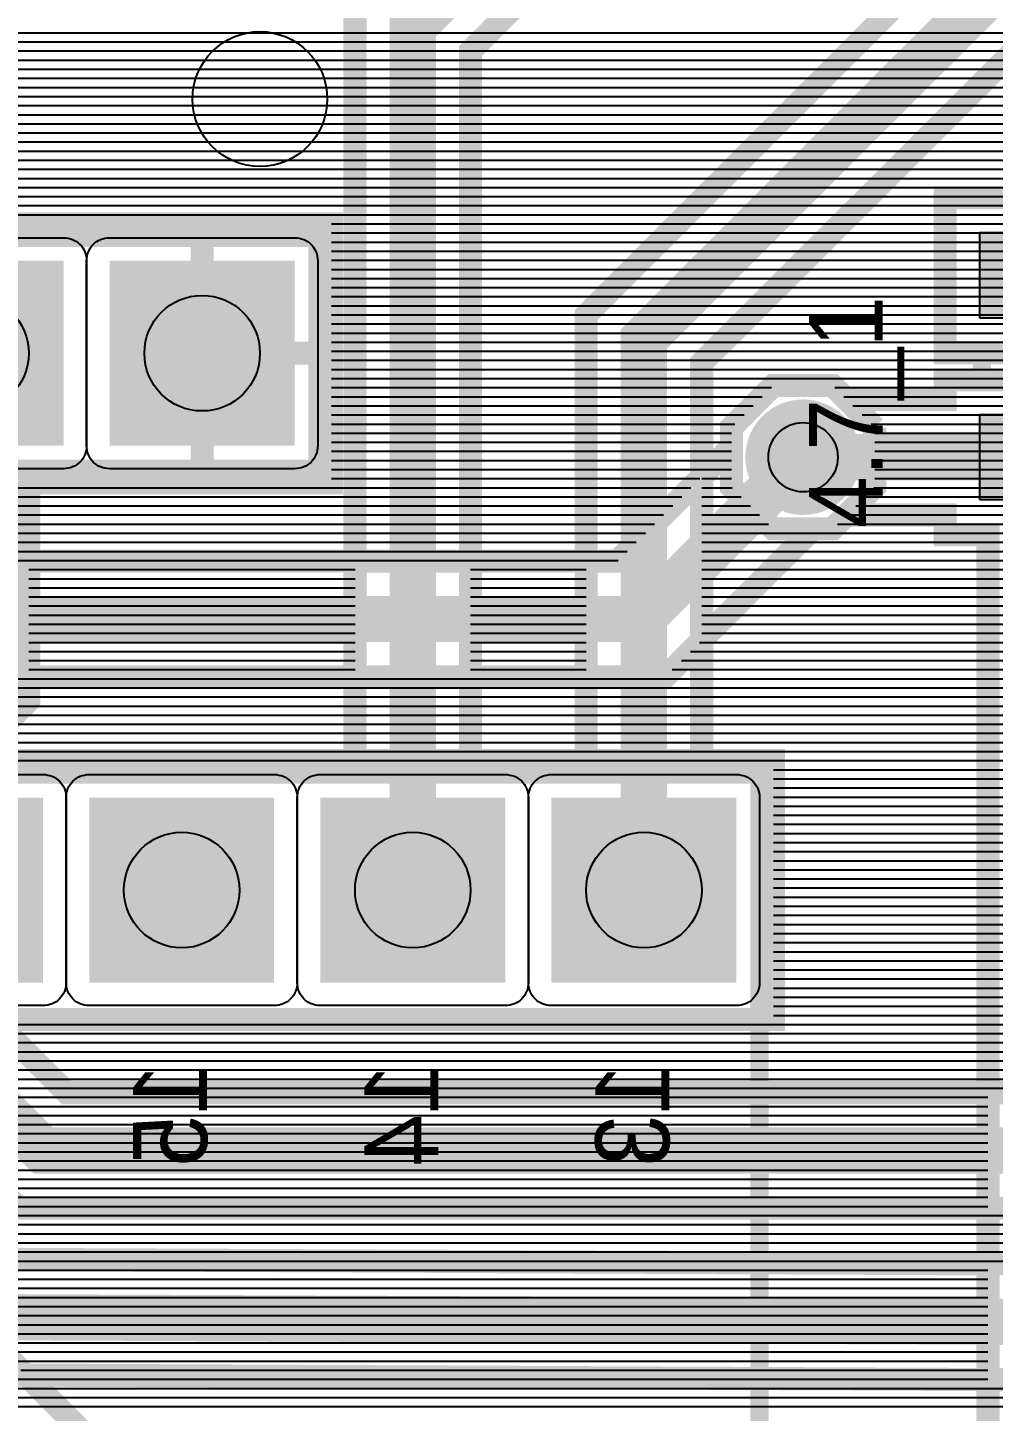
# Model space of a CAD drawing. Header units: inches. Extents: x -1.29 to 1.29, y -0.9 to 0.9.
# Drawn here: x -0.069 to 0.348, y -0.18 to 0.419 of the extents above; entities that cross this region are included whole.
import ezdxf

# ---------------------------------------------------------------- set-up
doc = ezdxf.new("R2010")
doc.units = ezdxf.units.IN
doc.layers.get('0').update_dxf_attribs({"linetype": 'CONTINUOUS'})

# ---------------------------------------------------------------- blocks, each defined once
blk = doc.blocks.new('RPAD')
blk.add_trace([(-0.5, -0.5), (-0.5, 0.5), (0.5, -0.5), (0.5, 0.5)])
blk = doc.blocks.new('EPAD')
at = {"const_width": 0.5}
blk.add_lwpolyline([(-0.25, 0, 1), (0.25, 0, 1)], format="xyb", close=True, dxfattribs=at)

msp = doc.modelspace()

# ---------------------------------------------------------------- linework, layer by layer
for points, const_width in [([(-0.277717, 0.101374), (0.072284, 0.101374), (0.072284, 0.429193), (0.142642, 0.499552), (0.142642, 0.541196), (0.209641, 0.541196), (0.209641, 0.454197)], 0.01), ([(0.209641, 0.454197), (0.167996, 0.454197), (0.122283, 0.408484), (0.122283, 0.101374), (0.172284, 0.101374), (0.172284, 0.294193), (0.385787, 0.507696), (0.417642, 0.507696), (0.417642, 0.526196), (0.484641, 0.526196), (0.484641, 0.439197), (0.417642, 0.439197), (0.417642, 0.457698), (0.406497, 0.457698), (0.222283, 0.273484), (0.222283, 0.101374), (0.253283, 0.101374), (0.253283, -0.010626), (-0.177717, -0.010626)], 0.01), ([(0.176142, 0.497697), (0.097283, 0.418839), (0.097283, 0.045374)], 0.02), ([(0.451142, 0.482697), (0.396142, 0.482697), (0.197283, 0.283839), (0.197283, 0.045374)], 0.02), ([(0.923996, 0.237697), (0.556496, 0.237697), (0.477141, 0.158342), (0.477141, 0.149856), (0.458982, 0.131697), (0.433301, 0.131697), (0.415142, 0.149856), (0.415142, 0.175537), (0.433301, 0.193696), (0.441787, 0.193696), (0.488287, 0.240197), (0.442046, 0.286438), (0.414641, 0.286438), (0.414641, 0.277937), (0.327642, 0.277937), (0.327642, 0.344937), (0.414641, 0.344937), (0.414641, 0.336436), (0.462757, 0.336436), (0.511496, 0.287696), (0.888642, 0.287696)], 0.01), ([(0.062141, 0.221697), (-0.349858, 0.221697), (-0.349858, 0.333696), (0.062141, 0.333696), (0.062141, 0.221697)], 0.01), ([(-0.349858, 0.333696), (0.062141, 0.333696), (0.062141, 0.221697), (-0.068859, 0.221697), (-0.068859, 0.127342), (-0.083503, 0.112698)], 0.01), ([(0.006142, 0.333696), (0.006142, 0.277697)], 0.01), ([(-0.343858, 0.227697), (0.056142, 0.227697), (0.056142, 0.327697), (-0.343858, 0.327697), (-0.343858, 0.227697)], 0.008), ([(-0.343858, 0.227697), (0.056142, 0.227697), (0.056142, 0.327697), (-0.343858, 0.327697), (-0.343858, 0.227697)], 0.008), ([(-0.343858, 0.227697), (0.056142, 0.227697), (0.056142, 0.327697), (-0.343858, 0.327697), (-0.343858, 0.227697)], 0.008), ([(0.062141, 0.277697), (0.006142, 0.277697)], 0.01), ([(0.006142, 0.221697), (0.006142, 0.277697)], 0.01), ([(0.343583, 0.266161), (0.343583, 0.277972)], 0.007874), ([(0.343583, 0.266161), (0.343583, 0.277972)], 0.007874), ([(0.343583, 0.266161), (0.343583, 0.277972)], 0.007874), ([(0.346142, -0.273463), (0.346142, 0.199197), (0.327642, 0.199197), (0.327642, 0.207697), (0.284982, 0.207697), (0.278982, 0.201697), (0.253301, 0.201697), (0.235142, 0.219856), (0.235142, 0.245537), (0.253301, 0.263696), (0.278982, 0.263696), (0.284982, 0.257696), (0.327642, 0.257696), (0.327642, 0.266196), (0.414641, 0.266196)], 0.01), ([(-1.113071, 0.187696), (0.185787, 0.187696), (0.235142, 0.237052), (0.235142, 0.245537), (0.253301, 0.263696), (0.278982, 0.263696), (0.297141, 0.245537)], 0.01), ([(0.297141, 0.245537), (0.297141, 0.219856), (0.278982, 0.201697), (0.270496, 0.201697), (0.206496, 0.137697), (-1.077717, 0.137697)], 0.01), ([(-1.102717, 0.045374), (-1.102717, 0.162697), (0.196142, 0.162697), (0.266142, 0.232697)], 0.02), ([(0.266142, 0.232697), (0.371142, 0.232697)], 0.02), ([(-0.077717, -0.016948), (-0.052362, -0.042304), (0.421142, -0.042304), (0.421142, 0.143856), (0.415142, 0.149856), (0.415142, 0.175537), (0.433301, 0.193696), (0.458982, 0.193696), (0.477141, 0.175537), (0.477141, 0.149856), (0.471141, 0.143856), (0.471141, -0.077658), (0.456496, -0.092303), (-0.073071, -0.092303), (-0.127716, -0.037658)], 0.01), ([(-0.102717, 0.045374), (-0.102717, -0.027303), (-0.062717, -0.067303), (0.446142, -0.067303), (0.446142, 0.162697)], 0.02), ([(-1.077717, 0.101374), (0.253283, 0.101374), (0.253283, -0.010626), (-0.077717, -0.010626)], 0.01), ([(-1.152717, -0.604626), (0.247283, -0.604626), (0.247283, 0.095374), (-1.152717, 0.095374), (-1.152717, -0.604626)], 0.008), ([(-1.152717, -0.604626), (0.247283, -0.604626), (0.247283, 0.095374), (-1.152717, 0.095374), (-1.152717, -0.604626)], 0.008), ([(-1.152717, -0.604626), (0.247283, -0.604626), (0.247283, 0.095374), (-1.152717, 0.095374), (-1.152717, -0.604626)], 0.008), ([(0.541142, -0.142303), (-0.543858, -0.137303), (-0.602717, -0.023445), (-0.602717, 0.045374)], 0.02), ([(-0.177717, -0.056948), (0.111378, -0.346044)], 0.01), ([(-0.528604, -0.112373), (0.522434, -0.117171), (0.528301, -0.111304), (0.553982, -0.111304), (0.572141, -0.129463), (0.572141, -0.155144), (0.553982, -0.173303), (0.528301, -0.173303), (0.522261, -0.167263), (-0.550952, -0.16227)], 0.01)]:
    msp.add_lwpolyline(points, dxfattribs=dict(const_width=const_width))
for points in [[(-1.265, 0.416358), (1.265, 0.416358)], [(-0.498859, 0.416358), (0.072284, 0.416358)], [(0.130157, 0.416358), (0.294449, 0.416358)], [(-1.265, 0.412421), (1.265, 0.412421)], [(-1.265, 0.408484), (0.757642, 0.408484)], [(-0.498859, 0.412421), (0.072284, 0.412421)], [(-0.498859, 0.408484), (0.072284, 0.408484)], [(0.122283, 0.408484), (0.286575, 0.408484)], [(0.12622, 0.412421), (0.290512, 0.412421)], [(-1.265, 0.404547), (0.757642, 0.404547)], [(-0.458804, 0.404547), (0.072284, 0.404547)], [(0.122283, 0.404547), (0.282638, 0.404547)], [(-1.265, 0.40061), (0.757642, 0.40061)], [(-1.265, 0.396673), (0.757642, 0.396673)], [(-0.458804, 0.40061), (0.072284, 0.40061)], [(-0.458804, 0.396673), (0.072284, 0.396673)], [(0.122283, 0.40061), (0.278701, 0.40061)], [(0.122283, 0.396673), (0.274764, 0.396673)], [(0.345472, 0.396673), (0.757642, 0.396673)], [(-1.265, 0.392736), (0.757642, 0.392736)], [(-0.458804, 0.392736), (0.072284, 0.392736)], [(0.122283, 0.392736), (0.270827, 0.392736)], [(0.341535, 0.392736), (0.757642, 0.392736)], [(-1.265, 0.388799), (0.757642, 0.388799)], [(-1.265, 0.384862), (0.757642, 0.384862)], [(-0.458804, 0.388799), (0.072284, 0.388799)], [(-0.458804, 0.384862), (0.072284, 0.384862)], [(0.122283, 0.388799), (0.26689, 0.388799)], [(0.122283, 0.384862), (0.262953, 0.384862)], [(0.333661, 0.384862), (0.757642, 0.384862)], [(0.337598, 0.388799), (0.757642, 0.388799)], [(-1.265, 0.380925), (0.757642, 0.380925)], [(-0.458804, 0.380925), (0.072284, 0.380925)], [(0.122283, 0.380925), (0.259016, 0.380925)], [(0.329724, 0.380925), (0.757642, 0.380925)], [(-1.265, 0.376988), (0.757642, 0.376988)], [(-1.265, 0.373051), (0.757642, 0.373051)], [(-0.458804, 0.376988), (0.072284, 0.376988)], [(-0.458804, 0.373051), (0.072284, 0.373051)], [(0.122283, 0.376988), (0.255079, 0.376988)], [(0.122283, 0.373051), (0.251142, 0.373051)], [(0.32185, 0.373051), (0.757642, 0.373051)], [(0.325787, 0.376988), (0.757642, 0.376988)], [(-1.265, 0.369114), (0.757642, 0.369114)], [(-0.458804, 0.369114), (0.072284, 0.369114)], [(0.122283, 0.369114), (0.247205, 0.369114)], [(0.317913, 0.369114), (0.757642, 0.369114)], [(-1.265, 0.365177), (0.757642, 0.365177)], [(-1.265, 0.36124), (0.757642, 0.36124)], [(-0.458804, 0.365177), (0.072284, 0.365177)], [(-0.458804, 0.36124), (0.072284, 0.36124)], [(0.122283, 0.365177), (0.243268, 0.365177)], [(0.122283, 0.36124), (0.239331, 0.36124)], [(0.310039, 0.36124), (0.757642, 0.36124)], [(0.313976, 0.365177), (0.757642, 0.365177)], [(-1.265, 0.357303), (0.757642, 0.357303)], [(-1.265, 0.353366), (0.757642, 0.353366)], [(-0.458804, 0.357303), (0.072284, 0.357303)], [(-0.458804, 0.353366), (0.072284, 0.353366)], [(0.122283, 0.357303), (0.235394, 0.357303)], [(0.122283, 0.353366), (0.231457, 0.353366)], [(0.302165, 0.353366), (0.757642, 0.353366)], [(0.306102, 0.357303), (0.757642, 0.357303)], [(-1.265, 0.349429), (0.757642, 0.349429)], [(-0.458804, 0.349429), (0.072284, 0.349429)], [(0.122283, 0.349429), (0.22752, 0.349429)], [(0.298228, 0.349429), (0.757642, 0.349429)], [(-1.265, 0.345492), (0.757642, 0.345492)], [(-1.265, 0.341555), (0.757642, 0.341555)], [(-0.458804, 0.345492), (0.072284, 0.345492)], [(-0.458804, 0.341555), (0.072284, 0.341555)], [(0.122283, 0.345492), (0.223583, 0.345492)], [(0.122283, 0.341555), (0.219646, 0.341555)], [(0.290354, 0.341555), (0.327642, 0.341555)], [(0.294291, 0.345492), (0.757642, 0.345492)], [(-1.265, 0.337618), (0.757642, 0.337618)], [(-0.458804, 0.337618), (0.072284, 0.337618)], [(0.122283, 0.337618), (0.215709, 0.337618)], [(0.286417, 0.337618), (0.327642, 0.337618)], [(0.062141, 0.333681), (0.757642, 0.333681)], [(0.062141, 0.333681), (0.072284, 0.333681)], [(0.062141, 0.329744), (0.757642, 0.329744)], [(0.062141, 0.329744), (0.072284, 0.329744)], [(0.122283, 0.333681), (0.211772, 0.333681)], [(0.122283, 0.329744), (0.207835, 0.329744)], [(0.278543, 0.329744), (0.327642, 0.329744)], [(0.28248, 0.333681), (0.327642, 0.333681)], [(-0.133858, 0.327697), (-0.053858, 0.327697), (-0.052819, 0.327646), (-0.051814, 0.327498), (-0.050847, 0.327256), (-0.049923, 0.326925), (-0.049046, 0.326511), (-0.048222, 0.326016), (-0.047455, 0.325446), (-0.046749, 0.324806), (-0.046109, 0.3241), (-0.045539, 0.323333), (-0.045045, 0.322509), (-0.04463, 0.321632), (-0.044299, 0.320708), (-0.044057, 0.319741), (-0.043909, 0.318736), (-0.043858, 0.317697), (-0.043858, 0.237697), (-0.043909, 0.236657), (-0.044057, 0.235652), (-0.044299, 0.234685), (-0.04463, 0.233761), (-0.045045, 0.232885), (-0.045539, 0.232061), (-0.046109, 0.231294), (-0.046749, 0.230587), (-0.047455, 0.229947), (-0.048222, 0.229378), (-0.049046, 0.228883), (-0.049923, 0.228469), (-0.050847, 0.228138), (-0.051814, 0.227896), (-0.052819, 0.227747), (-0.053858, 0.227697), (-0.133858, 0.227697)], [(0.062141, 0.325807), (0.757642, 0.325807)], [(0.062141, 0.325807), (0.072284, 0.325807)], [(0.122283, 0.325807), (0.203898, 0.325807)], [(0.274606, 0.325807), (0.327642, 0.325807)], [(0.062141, 0.32187), (0.757642, 0.32187)], [(0.062141, 0.32187), (0.072284, 0.32187)], [(0.062141, 0.317933), (0.757642, 0.317933)], [(0.062141, 0.317933), (0.072284, 0.317933)], [(0.122283, 0.32187), (0.199961, 0.32187)], [(0.122283, 0.317933), (0.196024, 0.317933)], [(0.266732, 0.317933), (0.327642, 0.317933)], [(0.270669, 0.32187), (0.327642, 0.32187)], [(0.062141, 0.313996), (0.757642, 0.313996)], [(0.062141, 0.313996), (0.072284, 0.313996)], [(0.122283, 0.313996), (0.192087, 0.313996)], [(0.262795, 0.313996), (0.327642, 0.313996)], [(0.062141, 0.310059), (0.757642, 0.310059)], [(0.062141, 0.310059), (0.072284, 0.310059)], [(0.062141, 0.306122), (0.757642, 0.306122)], [(0.062141, 0.306122), (0.072284, 0.306122)], [(0.122283, 0.310059), (0.18815, 0.310059)], [(0.122283, 0.306122), (0.184213, 0.306122)], [(0.254921, 0.306122), (0.327642, 0.306122)], [(0.258858, 0.310059), (0.327642, 0.310059)], [(0.062141, 0.302185), (0.757642, 0.302185)], [(0.062141, 0.302185), (0.072284, 0.302185)], [(0.122283, 0.302185), (0.180276, 0.302185)], [(0.250984, 0.302185), (0.327642, 0.302185)], [(0.062141, 0.298248), (0.757642, 0.298248)], [(0.062141, 0.298248), (0.072284, 0.298248)], [(0.062141, 0.294311), (0.788642, 0.294311)], [(0.062141, 0.294311), (0.072284, 0.294311)], [(0.122283, 0.298248), (0.176339, 0.298248)], [(0.122283, 0.294311), (0.172402, 0.294311)], [(0.24311, 0.294311), (0.327642, 0.294311)], [(0.247047, 0.298248), (0.327642, 0.298248)], [(0.062141, 0.290374), (0.788642, 0.290374)], [(0.062141, 0.290374), (0.072284, 0.290374)], [(0.122283, 0.290374), (0.172284, 0.290374)], [(0.239173, 0.290374), (0.327642, 0.290374)], [(0.062141, 0.286437), (0.788642, 0.286437)], [(0.062141, 0.286437), (0.072284, 0.286437)], [(0.062141, 0.2825), (0.788642, 0.2825)], [(0.062141, 0.2825), (0.072284, 0.2825)], [(0.122283, 0.286437), (0.172284, 0.286437)], [(0.122283, 0.2825), (0.172284, 0.2825)], [(0.231299, 0.2825), (0.327642, 0.2825)], [(0.235236, 0.286437), (0.327642, 0.286437)], [(0.062141, 0.278563), (0.788642, 0.278563)], [(0.062141, 0.278563), (0.072284, 0.278563)], [(0.122283, 0.278563), (0.172284, 0.278563)], [(0.227362, 0.278563), (0.327642, 0.278563)], [(0.062141, 0.274626), (0.788642, 0.274626)], [(0.062141, 0.274626), (0.072284, 0.274626)], [(0.062141, 0.270689), (0.788642, 0.270689)], [(0.062141, 0.270689), (0.072284, 0.270689)], [(0.122283, 0.274626), (0.172284, 0.274626)], [(0.122283, 0.270689), (0.172284, 0.270689)], [(0.222283, 0.270689), (0.457795, 0.270689)], [(0.223425, 0.274626), (0.453858, 0.274626)], [(0.062141, 0.266752), (0.788642, 0.266752)], [(0.062141, 0.266752), (0.072284, 0.266752)], [(0.122283, 0.266752), (0.172284, 0.266752)], [(0.222283, 0.266752), (0.461732, 0.266752)], [(0.062141, 0.262815), (0.25242, 0.262815)], [(0.062141, 0.262815), (0.072284, 0.262815)], [(0.062141, 0.258878), (0.248483, 0.258878)], [(0.062141, 0.258878), (0.072284, 0.258878)], [(0.122283, 0.262815), (0.172284, 0.262815)], [(0.122283, 0.258878), (0.172284, 0.258878)], [(0.222283, 0.262815), (0.25242, 0.262815)], [(0.222283, 0.258878), (0.248483, 0.258878)], [(0.279864, 0.262815), (0.788642, 0.262815)], [(0.279864, 0.262815), (0.327642, 0.262815)], [(0.283801, 0.258878), (0.788642, 0.258878)], [(0.283801, 0.258878), (0.327642, 0.258878)], [(0.062141, 0.254941), (0.244546, 0.254941)], [(0.062141, 0.254941), (0.072284, 0.254941)], [(0.122283, 0.254941), (0.172284, 0.254941)], [(0.222283, 0.254941), (0.244546, 0.254941)], [(0.287738, 0.254941), (0.788642, 0.254941)], [(0.062141, 0.251004), (0.240609, 0.251004)], [(0.062141, 0.251004), (0.072284, 0.251004)], [(0.062141, 0.247067), (0.236672, 0.247067)], [(0.062141, 0.247067), (0.072284, 0.247067)], [(0.122283, 0.251004), (0.172284, 0.251004)], [(0.122283, 0.247067), (0.172284, 0.247067)], [(0.222283, 0.251004), (0.240609, 0.251004)], [(0.222283, 0.247067), (0.236672, 0.247067)], [(0.291675, 0.251004), (0.788642, 0.251004)], [(0.295612, 0.247067), (0.788642, 0.247067)], [(0.062141, 0.24313), (0.235142, 0.24313)], [(0.062141, 0.24313), (0.072284, 0.24313)], [(0.122283, 0.24313), (0.172284, 0.24313)], [(0.222283, 0.24313), (0.235142, 0.24313)], [(0.297141, 0.24313), (0.788642, 0.24313)], [(0.062141, 0.239193), (0.235142, 0.239193)], [(0.062141, 0.239193), (0.072284, 0.239193)], [(0.062141, 0.235256), (0.233346, 0.235256)], [(0.062141, 0.235256), (0.072284, 0.235256)], [(0.122283, 0.239193), (0.172284, 0.239193)], [(0.122283, 0.235256), (0.172284, 0.235256)], [(0.222283, 0.239193), (0.235142, 0.239193)], [(0.222283, 0.235256), (0.235142, 0.235256)], [(0.297141, 0.239193), (0.788642, 0.239193)], [(0.297141, 0.235256), (0.788642, 0.235256)], [(0.062141, 0.231319), (0.229409, 0.231319)], [(0.062141, 0.231319), (0.072284, 0.231319)], [(0.122283, 0.231319), (0.172284, 0.231319)], [(0.222283, 0.231319), (0.235142, 0.231319)], [(0.297141, 0.231319), (0.788642, 0.231319)], [(0.062141, 0.227382), (0.225472, 0.227382)], [(0.062141, 0.227382), (0.072284, 0.227382)], [(0.062141, 0.223445), (0.221535, 0.223445)], [(0.062141, 0.223445), (0.072284, 0.223445)], [(0.122283, 0.227382), (0.172284, 0.227382)], [(0.122283, 0.223445), (0.172284, 0.223445)], [(0.222283, 0.227382), (0.235142, 0.227382)], [(0.222283, 0.223445), (0.235142, 0.223445)], [(0.297141, 0.227382), (0.788642, 0.227382)], [(0.297141, 0.223445), (0.788642, 0.223445)], [(-1.265, 0.219508), (0.217598, 0.219508)], [(-1.265, 0.215571), (0.213661, 0.215571)], [(-0.068859, 0.219508), (0.072284, 0.219508)], [(-0.068859, 0.215571), (0.072284, 0.215571)], [(0.122283, 0.219508), (0.172284, 0.219508)], [(0.122283, 0.215571), (0.172284, 0.215571)], [(0.222283, 0.219508), (0.235491, 0.219508)], [(0.222283, 0.215571), (0.239428, 0.215571)], [(0.292856, 0.215571), (0.788642, 0.215571)], [(0.296793, 0.219508), (0.788642, 0.219508)], [(-1.265, 0.211634), (0.209724, 0.211634)], [(-0.068859, 0.211634), (0.072284, 0.211634)], [(0.122283, 0.211634), (0.172284, 0.211634)], [(0.222283, 0.211634), (0.243365, 0.211634)], [(0.288919, 0.211634), (0.788642, 0.211634)], [(-1.265, 0.207697), (0.205787, 0.207697)], [(-1.265, 0.20376), (0.20185, 0.20376)], [(-0.068859, 0.207697), (0.072284, 0.207697)], [(-0.068859, 0.20376), (0.072284, 0.20376)], [(0.122283, 0.207697), (0.172284, 0.207697)], [(0.122283, 0.20376), (0.172284, 0.20376)], [(0.222283, 0.207697), (0.247302, 0.207697)], [(0.222283, 0.20376), (0.251239, 0.20376)], [(0.281045, 0.20376), (0.788642, 0.20376)], [(0.281045, 0.20376), (0.327642, 0.20376)], [(0.284982, 0.207697), (0.788642, 0.207697)], [(0.284982, 0.207697), (0.327642, 0.207697)], [(-1.265, 0.199823), (0.197913, 0.199823)], [(-0.068859, 0.199823), (0.072284, 0.199823)], [(0.122283, 0.199823), (0.172284, 0.199823)], [(0.222283, 0.199823), (0.327642, 0.199823)], [(0.268622, 0.199823), (0.788642, 0.199823)], [(-1.265, 0.195886), (0.193976, 0.195886)], [(-1.265, 0.191949), (0.190039, 0.191949)], [(-0.068859, 0.195886), (0.072284, 0.195886)], [(-0.068859, 0.191949), (0.072284, 0.191949)], [(0.122283, 0.195886), (0.172284, 0.195886)], [(0.122283, 0.191949), (0.172284, 0.191949)], [(0.222283, 0.195886), (0.346142, 0.195886)], [(0.222283, 0.191949), (0.346142, 0.191949)], [(0.260748, 0.191949), (0.431554, 0.191949)], [(0.264685, 0.195886), (0.788642, 0.195886)], [(-1.265, 0.188012), (0.186102, 0.188012)], [(-0.068859, 0.188012), (0.072284, 0.188012)], [(0.122283, 0.188012), (0.172284, 0.188012)], [(0.222283, 0.188012), (0.346142, 0.188012)], [(0.256811, 0.188012), (0.427617, 0.188012)], [(-0.068859, 0.184075), (0.072284, 0.184075)], [(-0.068859, 0.180138), (0.072284, 0.180138)], [(0.122283, 0.184075), (0.172284, 0.184075)], [(0.122283, 0.180138), (0.172284, 0.180138)], [(0.222283, 0.184075), (0.346142, 0.184075)], [(0.222283, 0.180138), (0.346142, 0.180138)], [(0.248937, 0.180138), (0.419743, 0.180138)], [(0.252874, 0.184075), (0.42368, 0.184075)], [(-0.068859, 0.176201), (0.072284, 0.176201)], [(0.122283, 0.176201), (0.172284, 0.176201)], [(0.222283, 0.176201), (0.346142, 0.176201)], [(0.245, 0.176201), (0.415806, 0.176201)], [(-0.068859, 0.172264), (0.072284, 0.172264)], [(-0.068859, 0.168327), (0.072284, 0.168327)], [(0.122283, 0.172264), (0.172284, 0.172264)], [(0.122283, 0.168327), (0.172284, 0.168327)], [(0.222283, 0.172264), (0.346142, 0.172264)], [(0.222283, 0.168327), (0.346142, 0.168327)], [(0.237126, 0.168327), (0.415142, 0.168327)], [(0.241063, 0.172264), (0.415142, 0.172264)], [(-0.068859, 0.16439), (0.072284, 0.16439)], [(0.122283, 0.16439), (0.172284, 0.16439)], [(0.222283, 0.16439), (0.346142, 0.16439)], [(0.233189, 0.16439), (0.415142, 0.16439)], [(-0.068859, 0.160453), (0.072284, 0.160453)], [(-0.068859, 0.156516), (0.072284, 0.156516)], [(0.122283, 0.160453), (0.172284, 0.160453)], [(0.122283, 0.156516), (0.172284, 0.156516)], [(0.222283, 0.160453), (0.346142, 0.160453)], [(0.222283, 0.156516), (0.346142, 0.156516)], [(0.225315, 0.156516), (0.415142, 0.156516)], [(0.229252, 0.160453), (0.415142, 0.160453)], [(-0.068859, 0.152579), (0.072284, 0.152579)], [(0.122283, 0.152579), (0.172284, 0.152579)], [(0.221378, 0.152579), (0.415142, 0.152579)], [(0.222283, 0.152579), (0.346142, 0.152579)], [(-0.068859, 0.148642), (0.072284, 0.148642)], [(-0.068859, 0.144705), (0.072284, 0.144705)], [(0.122283, 0.148642), (0.172284, 0.148642)], [(0.122283, 0.144705), (0.172284, 0.144705)], [(0.213504, 0.144705), (0.420294, 0.144705)], [(0.217441, 0.148642), (0.416357, 0.148642)], [(0.222283, 0.148642), (0.346142, 0.148642)], [(0.222283, 0.144705), (0.346142, 0.144705)], [(-0.068859, 0.140768), (0.072284, 0.140768)], [(0.122283, 0.140768), (0.172284, 0.140768)], [(0.209567, 0.140768), (0.421142, 0.140768)], [(0.222283, 0.140768), (0.346142, 0.140768)], [(-1.077717, 0.136831), (0.421142, 0.136831)], [(-1.077717, 0.132894), (0.421142, 0.132894)], [(-0.068859, 0.136831), (0.072284, 0.136831)], [(-0.068859, 0.132894), (0.072284, 0.132894)], [(0.122283, 0.136831), (0.172284, 0.136831)], [(0.122283, 0.132894), (0.172284, 0.132894)], [(0.222283, 0.136831), (0.346142, 0.136831)], [(0.222283, 0.132894), (0.346142, 0.132894)], [(-1.077717, 0.128957), (0.421142, 0.128957)], [(-0.068859, 0.128957), (0.072284, 0.128957)], [(0.122283, 0.128957), (0.172284, 0.128957)], [(0.222283, 0.128957), (0.346142, 0.128957)], [(-1.077717, 0.12502), (0.421142, 0.12502)], [(-1.077717, 0.121083), (0.421142, 0.121083)], [(-0.075118, 0.121083), (0.072284, 0.121083)], [(-0.071181, 0.12502), (0.072284, 0.12502)], [(0.122283, 0.12502), (0.172284, 0.12502)], [(0.122283, 0.121083), (0.172284, 0.121083)], [(0.222283, 0.12502), (0.346142, 0.12502)], [(0.222283, 0.121083), (0.346142, 0.121083)], [(-1.077717, 0.117146), (0.421142, 0.117146)], [(-0.079055, 0.117146), (0.072284, 0.117146)], [(0.122283, 0.117146), (0.172284, 0.117146)], [(0.222283, 0.117146), (0.346142, 0.117146)], [(-1.077717, 0.113209), (0.421142, 0.113209)], [(-1.077717, 0.109272), (0.421142, 0.109272)], [(-0.277717, 0.109272), (0.072284, 0.109272)], [(-0.082992, 0.113209), (0.072284, 0.113209)], [(0.122283, 0.113209), (0.172284, 0.113209)], [(0.122283, 0.109272), (0.172284, 0.109272)], [(0.222283, 0.113209), (0.346142, 0.113209)], [(0.222283, 0.109272), (0.346142, 0.109272)], [(-1.077717, 0.105335), (0.421142, 0.105335)], [(-0.277717, 0.105335), (0.072284, 0.105335)], [(0.122283, 0.105335), (0.172284, 0.105335)], [(0.222283, 0.105335), (0.346142, 0.105335)], [(-1.077717, 0.101398), (0.421142, 0.101398)], [(-0.277717, 0.101398), (0.072284, 0.101398)], [(0.122283, 0.101398), (0.172284, 0.101398)], [(0.222283, 0.101398), (0.346142, 0.101398)], [(0.253283, 0.097461), (0.421142, 0.097461)], [(0.253283, 0.097461), (0.346142, 0.097461)], [(-0.142717, 0.095374), (-0.062717, 0.095374), (-0.061677, 0.095324), (-0.060672, 0.095175), (-0.059705, 0.094933), (-0.058781, 0.094602), (-0.057905, 0.094188), (-0.057081, 0.093693), (-0.056313, 0.093124), (-0.055607, 0.092483), (-0.054967, 0.091777), (-0.054398, 0.09101), (-0.053903, 0.090186), (-0.053488, 0.089309), (-0.053157, 0.088385), (-0.052915, 0.087419), (-0.052767, 0.086413), (-0.052717, 0.085374), (-0.052717, 0.005374), (-0.052767, 0.004335), (-0.052915, 0.00333), (-0.053157, 0.002363), (-0.053488, 0.001439), (-0.053903, 0.000562), (-0.054398, -0.000262), (-0.054967, -0.001029), (-0.055607, -0.001735), (-0.056313, -0.002376), (-0.057081, -0.002945), (-0.057905, -0.00344), (-0.058781, -0.003854), (-0.059705, -0.004185), (-0.060672, -0.004427), (-0.061677, -0.004576), (-0.062717, -0.004626), (-0.142717, -0.004626)], [(0.253283, 0.093524), (0.421142, 0.093524)], [(0.253283, 0.093524), (0.346142, 0.093524)], [(0.253283, 0.089587), (0.421142, 0.089587)], [(0.253283, 0.089587), (0.346142, 0.089587)], [(0.253283, 0.08565), (0.421142, 0.08565)], [(0.253283, 0.08565), (0.346142, 0.08565)], [(0.253283, 0.081713), (0.421142, 0.081713)], [(0.253283, 0.081713), (0.346142, 0.081713)], [(0.253283, 0.077776), (0.421142, 0.077776)], [(0.253283, 0.077776), (0.346142, 0.077776)], [(0.253283, 0.073839), (0.421142, 0.073839)], [(0.253283, 0.073839), (0.346142, 0.073839)], [(0.253283, 0.069902), (0.421142, 0.069902)], [(0.253283, 0.069902), (0.346142, 0.069902)], [(0.253283, 0.065965), (0.421142, 0.065965)], [(0.253283, 0.065965), (0.346142, 0.065965)], [(0.253283, 0.062028), (0.421142, 0.062028)], [(0.253283, 0.062028), (0.346142, 0.062028)], [(0.253283, 0.058091), (0.421142, 0.058091)], [(0.253283, 0.058091), (0.346142, 0.058091)], [(0.253283, 0.054154), (0.421142, 0.054154)], [(0.253283, 0.054154), (0.346142, 0.054154)], [(0.253283, 0.050217), (0.421142, 0.050217)], [(0.253283, 0.050217), (0.346142, 0.050217)], [(0.253283, 0.04628), (0.421142, 0.04628)], [(0.253283, 0.04628), (0.346142, 0.04628)], [(0.253283, 0.042343), (0.421142, 0.042343)], [(0.253283, 0.042343), (0.346142, 0.042343)], [(0.253283, 0.038406), (0.421142, 0.038406)], [(0.253283, 0.038406), (0.346142, 0.038406)], [(0.253283, 0.034469), (0.421142, 0.034469)], [(0.253283, 0.034469), (0.346142, 0.034469)], [(0.253283, 0.030531), (0.421142, 0.030531)], [(0.253283, 0.030531), (0.346142, 0.030531)], [(0.253283, 0.026594), (0.421142, 0.026594)], [(0.253283, 0.026594), (0.346142, 0.026594)], [(0.253283, 0.022657), (0.421142, 0.022657)], [(0.253283, 0.022657), (0.346142, 0.022657)], [(0.253283, 0.01872), (0.421142, 0.01872)], [(0.253283, 0.01872), (0.346142, 0.01872)], [(0.253283, 0.014783), (0.421142, 0.014783)], [(0.253283, 0.014783), (0.346142, 0.014783)], [(0.253283, 0.010846), (0.421142, 0.010846)], [(0.253283, 0.010846), (0.346142, 0.010846)], [(0.253283, 0.006909), (0.421142, 0.006909)], [(0.253283, 0.006909), (0.346142, 0.006909)], [(0.253283, 0.002972), (0.421142, 0.002972)], [(0.253283, 0.002972), (0.346142, 0.002972)], [(0.253283, -0.000965), (0.421142, -0.000965)], [(0.253283, -0.000965), (0.346142, -0.000965)], [(0.253283, -0.004902), (0.421142, -0.004902)], [(0.253283, -0.004902), (0.346142, -0.004902)], [(0.253283, -0.008839), (0.421142, -0.008839)], [(0.253283, -0.008839), (0.346142, -0.008839)], [(-0.177717, -0.012776), (0.346142, -0.012776)], [(-0.177717, -0.016713), (0.346142, -0.016713)], [(-0.077717, -0.012776), (0.421142, -0.012776)], [(-0.077717, -0.016713), (0.421142, -0.016713)], [(-0.177717, -0.02065), (0.346142, -0.02065)], [(-0.074016, -0.02065), (0.421142, -0.02065)], [(-0.177717, -0.024587), (0.346142, -0.024587)], [(-0.177717, -0.028524), (0.346142, -0.028524)], [(-0.070079, -0.024587), (0.421142, -0.024587)], [(-0.066142, -0.028524), (0.421142, -0.028524)], [(-0.177717, -0.032461), (0.346142, -0.032461)], [(-0.062205, -0.032461), (0.421142, -0.032461)], [(-0.177717, -0.036398), (0.346142, -0.036398)], [(-0.177717, -0.040335), (0.346142, -0.040335)], [(-0.058268, -0.036398), (0.421142, -0.036398)], [(-0.054331, -0.040335), (0.421142, -0.040335)], [(-0.177717, -0.044272), (0.346142, -0.044272)], [(-0.177717, -0.048209), (0.346142, -0.048209)], [(-0.177717, -0.052146), (0.346142, -0.052146)], [(-0.177717, -0.056083), (0.346142, -0.056083)], [(-0.174646, -0.06002), (0.346142, -0.06002)], [(-0.170709, -0.063957), (0.346142, -0.063957)], [(-0.166772, -0.067894), (0.346142, -0.067894)], [(-0.162835, -0.071831), (0.346142, -0.071831)], [(-0.158898, -0.075768), (0.346142, -0.075768)], [(-0.154961, -0.079705), (0.346142, -0.079705)], [(-0.151024, -0.083642), (0.346142, -0.083642)], [(-0.147087, -0.087579), (0.346142, -0.087579)], [(-0.537351, -0.095453), (1.265, -0.095453)], [(-0.14315, -0.091516), (0.346142, -0.091516)], [(-0.139213, -0.095453), (0.346142, -0.095453)], [(-0.535315, -0.09939), (1.265, -0.09939)], [(-0.135276, -0.09939), (0.346142, -0.09939)], [(-0.53328, -0.103327), (1.265, -0.103327)], [(-0.531245, -0.107264), (1.265, -0.107264)], [(-0.131339, -0.103327), (0.346142, -0.103327)], [(-0.127402, -0.107264), (0.346142, -0.107264)], [(-0.52921, -0.111201), (1.265, -0.111201)], [(-0.123465, -0.111201), (0.346142, -0.111201)], [(-0.119528, -0.115138), (0.346142, -0.115138)], [(-0.115591, -0.119075), (0.346142, -0.119075)], [(0.077041, -0.115138), (0.524467, -0.115138)], [(-0.111654, -0.123012), (0.346142, -0.123012)], [(-0.107717, -0.126949), (0.346142, -0.126949)], [(-0.10378, -0.130886), (0.346142, -0.130886)], [(-0.099843, -0.134823), (0.346142, -0.134823)], [(-0.095906, -0.13876), (0.346142, -0.13876)], [(-0.091969, -0.142697), (0.346142, -0.142697)], [(-0.088031, -0.146634), (0.346142, -0.146634)], [(-0.084094, -0.150571), (0.346142, -0.150571)], [(-0.080157, -0.154508), (0.346142, -0.154508)], [(-0.07622, -0.158445), (0.346142, -0.158445)], [(-1.265, -0.166319), (0.319331, -0.166319)], [(-0.072283, -0.162382), (0.346142, -0.162382)], [(-0.068346, -0.166319), (0.346142, -0.166319)], [(-1.265, -0.170256), (0.525254, -0.170256)], [(-0.064409, -0.170256), (0.346142, -0.170256)], [(-1.265, -0.174193), (1.265, -0.174193)], [(-1.265, -0.17813), (1.265, -0.17813)], [(-0.060472, -0.174193), (0.346142, -0.174193)], [(-0.056535, -0.17813), (0.346142, -0.17813)]]:
    msp.add_lwpolyline(points)
for points in [[(0.342642, 0.292937), (0.342642, 0.329937), (0.399642, 0.329937), (0.399642, 0.292937), (0.342642, 0.292937)], [(-0.033858, 0.327697), (0.046142, 0.327697), (0.047181, 0.327646), (0.048186, 0.327498), (0.049153, 0.327256), (0.050077, 0.326925), (0.050954, 0.326511), (0.051778, 0.326016), (0.052545, 0.325446), (0.053251, 0.324806), (0.053891, 0.3241), (0.054461, 0.323333), (0.054955, 0.322509), (0.05537, 0.321632), (0.055701, 0.320708), (0.055943, 0.319741), (0.056091, 0.318736), (0.056142, 0.317697), (0.056142, 0.237697), (0.056091, 0.236657), (0.055943, 0.235652), (0.055701, 0.234685), (0.05537, 0.233761), (0.054955, 0.232885), (0.054461, 0.232061), (0.053891, 0.231294), (0.053251, 0.230587), (0.052545, 0.229947), (0.051778, 0.229378), (0.050954, 0.228883), (0.050077, 0.228469), (0.049153, 0.228138), (0.048186, 0.227896), (0.047181, 0.227747), (0.046142, 0.227697), (-0.033858, 0.227697), (-0.034898, 0.227747), (-0.035903, 0.227896), (-0.03687, 0.228138), (-0.037794, 0.228469), (-0.03867, 0.228883), (-0.039494, 0.229378), (-0.040262, 0.229947), (-0.040968, 0.230587), (-0.041608, 0.231294), (-0.042177, 0.232061), (-0.042672, 0.232885), (-0.043087, 0.233761), (-0.043417, 0.234685), (-0.043659, 0.235652), (-0.043808, 0.236657), (-0.043858, 0.237697), (-0.043858, 0.317697), (-0.043808, 0.318736), (-0.043659, 0.319741), (-0.043417, 0.320708), (-0.043087, 0.321632), (-0.042672, 0.322509), (-0.042177, 0.323333), (-0.041608, 0.3241), (-0.040968, 0.324806), (-0.040262, 0.325446), (-0.039494, 0.326016), (-0.03867, 0.326511), (-0.037794, 0.326925), (-0.03687, 0.327256), (-0.035903, 0.327498), (-0.034898, 0.327646), (-0.033858, 0.327697)], [(0.342642, 0.214197), (0.342642, 0.251197), (0.399642, 0.251197), (0.399642, 0.214197), (0.342642, 0.214197)], [(-0.042717, 0.095374), (0.037283, 0.095374), (0.038323, 0.095324), (0.039328, 0.095175), (0.040295, 0.094933), (0.041219, 0.094602), (0.042095, 0.094188), (0.042919, 0.093693), (0.043687, 0.093124), (0.044393, 0.092483), (0.045033, 0.091777), (0.045602, 0.09101), (0.046097, 0.090186), (0.046512, 0.089309), (0.046843, 0.088385), (0.047085, 0.087419), (0.047233, 0.086413), (0.047283, 0.085374), (0.047283, 0.005374), (0.047233, 0.004335), (0.047085, 0.00333), (0.046843, 0.002363), (0.046512, 0.001439), (0.046097, 0.000562), (0.045602, -0.000262), (0.045033, -0.001029), (0.044393, -0.001735), (0.043687, -0.002376), (0.042919, -0.002945), (0.042095, -0.00344), (0.041219, -0.003854), (0.040295, -0.004185), (0.039328, -0.004427), (0.038323, -0.004576), (0.037283, -0.004626), (-0.042717, -0.004626), (-0.043756, -0.004576), (-0.044761, -0.004427), (-0.045728, -0.004185), (-0.046652, -0.003854), (-0.047528, -0.00344), (-0.048352, -0.002945), (-0.04912, -0.002376), (-0.049826, -0.001735), (-0.050466, -0.001029), (-0.051035, -0.000262), (-0.05153, 0.000562), (-0.051945, 0.001439), (-0.052276, 0.002363), (-0.052518, 0.00333), (-0.052666, 0.004335), (-0.052717, 0.005374), (-0.052717, 0.085374), (-0.052666, 0.086413), (-0.052518, 0.087419), (-0.052276, 0.088385), (-0.051945, 0.089309), (-0.05153, 0.090186), (-0.051035, 0.09101), (-0.050466, 0.091777), (-0.049826, 0.092483), (-0.04912, 0.093124), (-0.048352, 0.093693), (-0.047528, 0.094188), (-0.046652, 0.094602), (-0.045728, 0.094933), (-0.044761, 0.095175), (-0.043756, 0.095324), (-0.042717, 0.095374)], [(0.057283, 0.095374), (0.137283, 0.095374), (0.138323, 0.095324), (0.139328, 0.095175), (0.140295, 0.094933), (0.141219, 0.094602), (0.142095, 0.094188), (0.142919, 0.093693), (0.143687, 0.093124), (0.144393, 0.092483), (0.145033, 0.091777), (0.145602, 0.09101), (0.146097, 0.090186), (0.146512, 0.089309), (0.146843, 0.088385), (0.147085, 0.087419), (0.147233, 0.086413), (0.147283, 0.085374), (0.147283, 0.005374), (0.147233, 0.004335), (0.147085, 0.00333), (0.146843, 0.002363), (0.146512, 0.001439), (0.146097, 0.000562), (0.145602, -0.000262), (0.145033, -0.001029), (0.144393, -0.001735), (0.143687, -0.002376), (0.142919, -0.002945), (0.142095, -0.00344), (0.141219, -0.003854), (0.140295, -0.004185), (0.139328, -0.004427), (0.138323, -0.004576), (0.137283, -0.004626), (0.057283, -0.004626), (0.056244, -0.004576), (0.055239, -0.004427), (0.054272, -0.004185), (0.053348, -0.003854), (0.052472, -0.00344), (0.051648, -0.002945), (0.05088, -0.002376), (0.050174, -0.001735), (0.049534, -0.001029), (0.048965, -0.000262), (0.04847, 0.000562), (0.048055, 0.001439), (0.047724, 0.002363), (0.047482, 0.00333), (0.047334, 0.004335), (0.047283, 0.005374), (0.047283, 0.085374), (0.047334, 0.086413), (0.047482, 0.087419), (0.047724, 0.088385), (0.048055, 0.089309), (0.04847, 0.090186), (0.048965, 0.09101), (0.049534, 0.091777), (0.050174, 0.092483), (0.05088, 0.093124), (0.051648, 0.093693), (0.052472, 0.094188), (0.053348, 0.094602), (0.054272, 0.094933), (0.055239, 0.095175), (0.056244, 0.095324), (0.057283, 0.095374)], [(0.157283, 0.095374), (0.237283, 0.095374), (0.238323, 0.095324), (0.239328, 0.095175), (0.240295, 0.094933), (0.241219, 0.094602), (0.242095, 0.094188), (0.242919, 0.093693), (0.243687, 0.093124), (0.244393, 0.092483), (0.245033, 0.091777), (0.245602, 0.09101), (0.246097, 0.090186), (0.246512, 0.089309), (0.246843, 0.088385), (0.247085, 0.087419), (0.247233, 0.086413), (0.247283, 0.085374), (0.247283, 0.005374), (0.247233, 0.004335), (0.247085, 0.00333), (0.246843, 0.002363), (0.246512, 0.001439), (0.246097, 0.000562), (0.245602, -0.000262), (0.245033, -0.001029), (0.244393, -0.001735), (0.243687, -0.002376), (0.242919, -0.002945), (0.242095, -0.00344), (0.241219, -0.003854), (0.240295, -0.004185), (0.239328, -0.004427), (0.238323, -0.004576), (0.237283, -0.004626), (0.157283, -0.004626), (0.156244, -0.004576), (0.155239, -0.004427), (0.154272, -0.004185), (0.153348, -0.003854), (0.152472, -0.00344), (0.151648, -0.002945), (0.15088, -0.002376), (0.150174, -0.001735), (0.149534, -0.001029), (0.148965, -0.000262), (0.14847, 0.000562), (0.148055, 0.001439), (0.147724, 0.002363), (0.147482, 0.00333), (0.147334, 0.004335), (0.147283, 0.005374), (0.147283, 0.085374), (0.147334, 0.086413), (0.147482, 0.087419), (0.147724, 0.088385), (0.148055, 0.089309), (0.14847, 0.090186), (0.148965, 0.09101), (0.149534, 0.091777), (0.150174, 0.092483), (0.15088, 0.093124), (0.151648, 0.093693), (0.152472, 0.094188), (0.153348, 0.094602), (0.154272, 0.094933), (0.155239, 0.095175), (0.156244, 0.095324), (0.157283, 0.095374)]]:
    msp.add_lwpolyline(points, close=True)
for centre, radius in [((0.031142, 0.387697), 0.029155), ((0.031142, 0.387697), 0.029155), ((0.031142, 0.387697), 0.029155), ((-0.093858, 0.277697), 0.025), ((0.006142, 0.277697), 0.025), ((0.266142, 0.232697), 0.015), ((-0.002717, 0.045374), 0.025), ((0.097283, 0.045374), 0.025), ((0.197283, 0.045374), 0.025)]:
    msp.add_circle(centre, radius)

# ---------------------------------------------------------------- block references
at = {"xscale": 0.037, "yscale": 0.057, "rotation": 90}
for p in [(0.371142, 0.311437), (0.371142, 0.311437), (0.371142, 0.232697), (0.371142, 0.232697)]:
    msp.add_blockref('RPAD', p, dxfattribs=at)
for name, p, xscale, yscale in [('RPAD', (-0.093858, 0.277697), 0.08, 0.08), ('RPAD', (0.006142, 0.277697), 0.08, 0.08), ('EPAD', (0.266142, 0.232697), 0.05, 0.05), ('EPAD', (0.266142, 0.232697), 0.03, 0.03), ('RPAD', (-0.102717, 0.045374), 0.08, 0.08), ('RPAD', (-0.002717, 0.045374), 0.08, 0.08), ('RPAD', (0.097283, 0.045374), 0.08, 0.08), ('RPAD', (0.197283, 0.045374), 0.08, 0.08)]:
    msp.add_blockref(name, p, dxfattribs=dict(xscale=xscale, yscale=yscale))

# ---------------------------------------------------------------- texts
at = {"width": 0.9375}
msp.add_text('4.7_1', height=0.032, rotation=90, dxfattribs=at).set_placement((0.300646, 0.202067))
msp.add_text('4.7_1', height=0.032, rotation=90, dxfattribs=at).set_placement((0.300646, 0.202067))
msp.add_text('4.7_1', height=0.032, rotation=90, dxfattribs=at).set_placement((0.300646, 0.202067))
at = {"text_generation_flag": 2, "width": 0.9375}
for s, p in [('15', (0.008283, -0.029626)), ('15', (0.008283, -0.029626)), ('15', (0.008283, -0.029626)), ('14', (0.108283, -0.029626)), ('14', (0.108283, -0.029626)), ('14', (0.108283, -0.029626)), ('13', (0.208283, -0.029626)), ('13', (0.208283, -0.029626)), ('13', (0.208283, -0.029626))]:
    msp.add_text(s, height=0.032, rotation=90, dxfattribs=at).set_placement(p)

doc.saveas('drawing.dxf')
